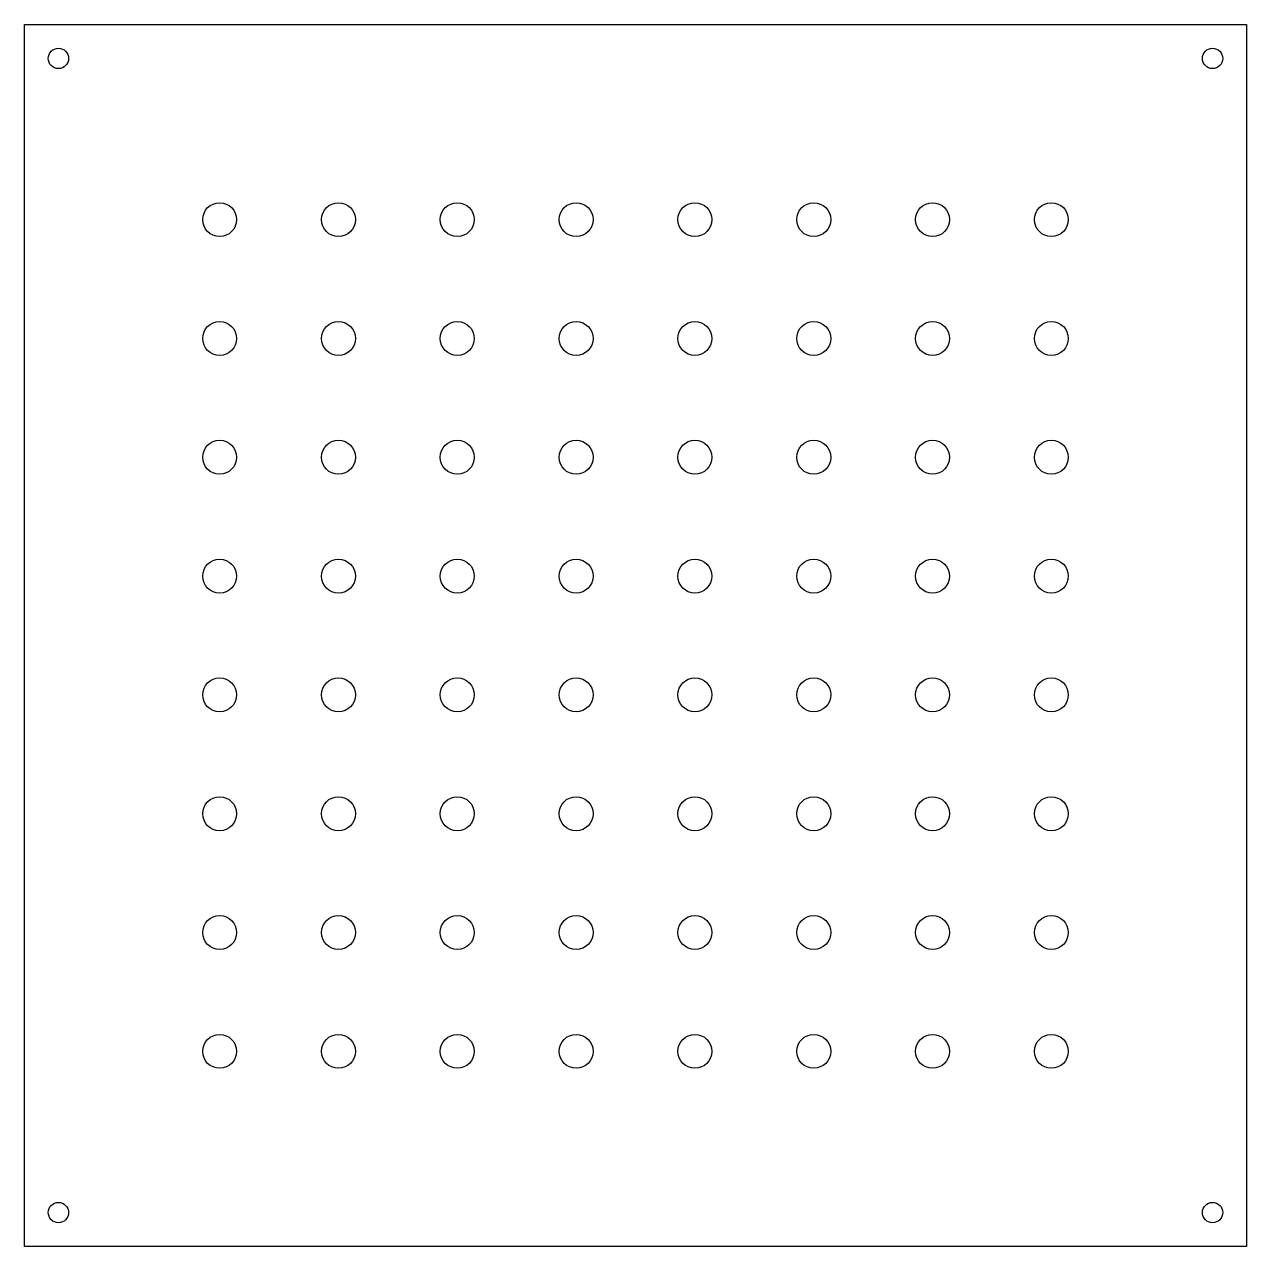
# Model space of a CAD drawing. Header units: millimetres. Extents: x -90 to 90, y -90 to 90.
import ezdxf

# ---------------------------------------------------------------- set-up
doc = ezdxf.new("R2010")
doc.units = ezdxf.units.MM

msp = doc.modelspace()

# ---------------------------------------------------------------- linework, layer by layer
at = {"color": 7, "linetype": 'Continuous', "lineweight": 25}
for p, q in [((-90, 90), (90, 90)), ((-90, -90), (-90, 90)), ((90, 90), (90, -90)), ((90, -90), (-90, -90))]:
    msp.add_line(p, q, dxfattribs=at)
for centre, radius in [((-85, 85), 1.5), ((85, 85), 1.5), ((-61.25, 61.25), 2.5), ((-43.75, 61.25), 2.5), ((-26.25, 61.25), 2.5), ((-8.75, 61.25), 2.5), ((8.75, 61.25), 2.5), ((26.25, 61.25), 2.5), ((43.75, 61.25), 2.5), ((61.25, 61.25), 2.5), ((-61.25, 43.75), 2.5), ((-43.75, 43.75), 2.5), ((-26.25, 43.75), 2.5), ((-8.75, 43.75), 2.5), ((8.75, 43.75), 2.5), ((26.25, 43.75), 2.5), ((43.75, 43.75), 2.5), ((61.25, 43.75), 2.5), ((-61.25, 26.25), 2.5), ((-43.75, 26.25), 2.5), ((-26.25, 26.25), 2.5), ((-8.75, 26.25), 2.5), ((8.75, 26.25), 2.5), ((26.25, 26.25), 2.5), ((43.75, 26.25), 2.5), ((61.25, 26.25), 2.5), ((-61.25, 8.75), 2.5), ((-43.75, 8.75), 2.5), ((-26.25, 8.75), 2.5), ((-8.75, 8.75), 2.5), ((8.75, 8.75), 2.5), ((26.25, 8.75), 2.5), ((43.75, 8.75), 2.5), ((61.25, 8.75), 2.5), ((-61.25, -8.75), 2.5), ((-43.75, -8.75), 2.5), ((-26.25, -8.75), 2.5), ((-8.75, -8.75), 2.5), ((8.75, -8.75), 2.5), ((26.25, -8.75), 2.5), ((43.75, -8.75), 2.5), ((61.25, -8.75), 2.5), ((-61.25, -26.25), 2.5), ((-43.75, -26.25), 2.5), ((-26.25, -26.25), 2.5), ((-8.75, -26.25), 2.5), ((8.75, -26.25), 2.5), ((26.25, -26.25), 2.5), ((43.75, -26.25), 2.5), ((61.25, -26.25), 2.5), ((-61.25, -43.75), 2.5), ((-43.75, -43.75), 2.5), ((-26.25, -43.75), 2.5), ((-8.75, -43.75), 2.5), ((8.75, -43.75), 2.5), ((26.25, -43.75), 2.5), ((43.75, -43.75), 2.5), ((61.25, -43.75), 2.5), ((-61.25, -61.25), 2.5), ((-43.75, -61.25), 2.5), ((-26.25, -61.25), 2.5), ((-8.75, -61.25), 2.5), ((8.75, -61.25), 2.5), ((26.25, -61.25), 2.5), ((43.75, -61.25), 2.5), ((61.25, -61.25), 2.5), ((-85, -85), 1.5), ((85, -85), 1.5)]:
    msp.add_circle(centre, radius, dxfattribs=at)

doc.saveas('drawing.dxf')
